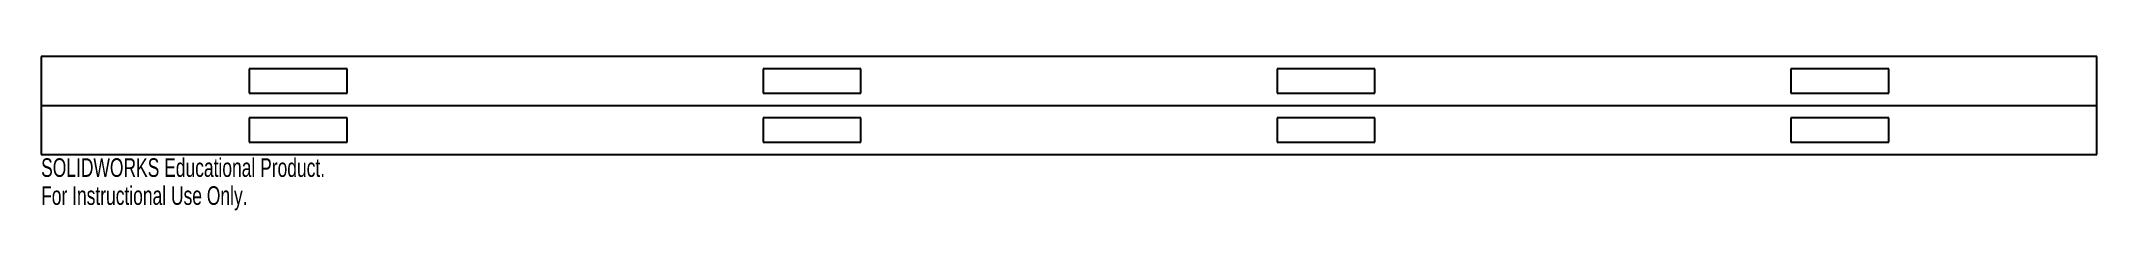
# Model space of a CAD drawing. Header units: inches. Extents: x -10.5 to 10.5, y -1.3 to 0.2.
import ezdxf

# ---------------------------------------------------------------- set-up
doc = ezdxf.new("R2010")
doc.units = ezdxf.units.IN
doc.header["$MEASUREMENT"] = 0
doc.styles.add('SLDTEXTSTYLE0', font='TXT', dxfattribs={"width": 0.7})

msp = doc.modelspace()

# ---------------------------------------------------------------- linework, layer by layer
at = {"color": 7, "linetype": 'Continuous', "lineweight": 25}
for p, q in [((-10.5, 0.25), (-10.5, -0.75)), ((10.5, 0.25), (-10.5, 0.25)), ((10.5, -0.75), (10.5, 0.25)), ((-7.375, 0.125), (-8.375, 0.125)), ((-8.375, 0.125), (-8.375, -0.125)), ((-7.375, -0.125), (-7.375, 0.125)), ((-2.125, 0.125), (-3.125, 0.125)), ((-3.125, 0.125), (-3.125, -0.125)), ((-2.125, -0.125), (-2.125, 0.125)), ((2.125, 0.125), (2.125, -0.125)), ((3.125, 0.125), (2.125, 0.125)), ((3.125, -0.125), (3.125, 0.125)), ((7.375, 0.125), (7.375, -0.125)), ((8.375, 0.125), (7.375, 0.125)), ((8.375, -0.125), (8.375, 0.125)), ((-8.375, -0.125), (-7.375, -0.125)), ((-3.125, -0.125), (-2.125, -0.125)), ((2.125, -0.125), (3.125, -0.125)), ((7.375, -0.125), (8.375, -0.125)), ((-10.5, -0.25), (10.5, -0.25)), ((-7.375, -0.375), (-8.375, -0.375)), ((-8.375, -0.375), (-8.375, -0.625)), ((-7.375, -0.625), (-7.375, -0.375)), ((-2.125, -0.375), (-3.125, -0.375)), ((-3.125, -0.375), (-3.125, -0.625)), ((-2.125, -0.625), (-2.125, -0.375)), ((2.125, -0.375), (2.125, -0.625)), ((3.125, -0.375), (2.125, -0.375)), ((3.125, -0.625), (3.125, -0.375)), ((7.375, -0.375), (7.375, -0.625)), ((8.375, -0.375), (7.375, -0.375)), ((8.375, -0.625), (8.375, -0.375)), ((-8.375, -0.625), (-7.375, -0.625)), ((-3.125, -0.625), (-2.125, -0.625)), ((2.125, -0.625), (3.125, -0.625)), ((7.375, -0.625), (8.375, -0.625)), ((-10.5, -0.75), (10.5, -0.75))]:
    msp.add_line(p, q, dxfattribs=at)

# ---------------------------------------------------------------- texts
at = {"color": 7, "linetype": 'Continuous', "char_height": 0.1903, "attachment_point": 1, "style": 'SLDTEXTSTYLE0'}
for s, insert in [('SOLIDWORKS Educational Product.', (-10.5, -0.79)), ('For Instructional Use Only.', (-10.5, -1.076))]:
    msp.add_mtext(s, dxfattribs=dict(at, insert=insert))

doc.saveas('drawing.dxf')
